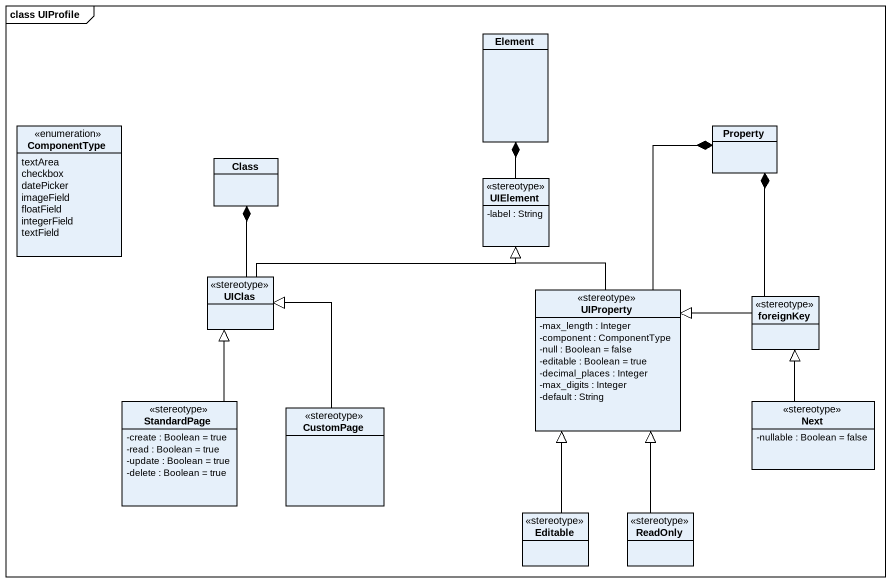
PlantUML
@startuml
mainframe class UIProfile
hide circle
hide empty members
skinparam classAttributeIconSize 0
class Element
enum ComponentType {
  textArea
  checkbox
  datePicker
  imageField
  floatField
  integerField
  textField
}
class Property
class "Class" as Class_
class UIElement <<stereotype>> {
  -label : String
}
class UIClas <<stereotype>>
class UIProperty <<stereotype>> {
  -max_length : Integer
  -component : ComponentType
  -null : Boolean = false
  -editable : Boolean = true
  -decimal_places : Integer
  -max_digits : Integer
  -default : String
}
class foreignKey <<stereotype>>
class StandardPage <<stereotype>> {
  -create : Boolean = true
  -read : Boolean = true
  -update : Boolean = true
  -delete : Boolean = true
}
class CustomPage <<stereotype>>
class Next <<stereotype>> {
  -nullable : Boolean = false
}
class Editable <<stereotype>>
class ReadOnly <<stereotype>>
UIElement -up-* Element
UIClas -up-* Class_
UIClas -right-|> UIElement
UIProperty -up-* Property
UIProperty -up-|> UIElement
foreignKey -up-* Property
foreignKey -left-|> UIProperty
StandardPage -up-|> UIClas
CustomPage -up-|> UIClas
Next -up-|> foreignKey
Editable -up-|> UIProperty
ReadOnly -up-|> UIProperty
@enduml
